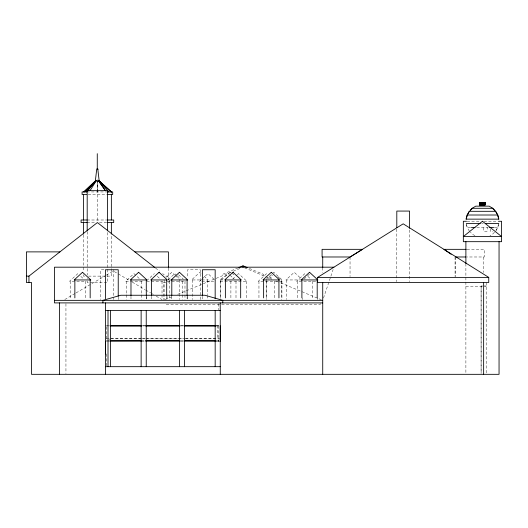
<?xml version="1.0" encoding="UTF-8"?>
<svg xmlns="http://www.w3.org/2000/svg" width="528" height="528" viewBox="0 0 528 528"><rect width="100%" height="100%" fill="white"/><g stroke="black" fill="none" stroke-linecap="round" stroke-linejoin="round"><path stroke-width="0.4" stroke-dasharray="2.64 1.98" d="M220.268 341.167L218.493 341.227L218.493 340.375M483.853 227.535L483.668 231.238L487.047 231.238L487.766 227.535M495.7 231.238L497.772 227.535L498.663 224.096M498.762 223.41L497.653 227.535L495.508 231.238M490.842 229.02L490.123 231.238L492.67 231.238M323.506 298.036L333.142 269.504M262.931 275.477L263.419 274.296L247.929 267.854M494.498 232.247L492.472 234.26L489.997 235.686M77.84 273.623L69.551 281.272L86.13 281.272M146.672 280.724L154.367 273.623M166.472 277.213L171.798 272.29L174.761 275.022M168.26 279.635L174.775 273.623L176.55 275.26M169.039 281.272L170.221 280.177M201.425 279.635L199.643 281.272L215.589 281.272M202.013 279.088L207.94 273.623L215.635 280.724M232.624 279.088L236.768 275.26M237.362 274.712L238.55 273.623L246.84 281.272L219.998 281.272L228.287 273.623L229.475 274.712M266.607 273.623L258.317 281.272L282.553 281.272L280.771 279.635M266.138 279.398L273.834 272.29L282.124 279.946L281.49 279.946L281.49 299.534M268.336 279.088L272.481 275.26M304.867 273.623L296.578 281.272L317.625 281.272M304.049 279.088L309.382 274.164M230.472 272.29L219.628 279.946L223.529 279.946M64.792 299.521L75.346 293.324M76.052 292.915L105.6 275.563M106.306 275.147L113.342 271.016L117.566 273.497M238.095 267.854L222.598 274.296L223.093 275.477M164.815 299.719L173.164 296.248M177.718 294.353L241.494 267.821M97.271 179.183L97.469 179.19M106.326 338.672L106.326 325.862L109.606 325.862M86.797 191.941L108.821 191.941M88.163 194.489L106.887 194.489M87.094 219.998L106.319 219.998M467.128 221.272L480.876 221.272M484.004 221.272L497.812 221.272M87.094 222.552L96.05 222.552M99.462 222.552L106.319 222.552M481.701 223.41L483.239 223.41M470.666 227.535L467.168 227.535L466.27 224.096M476.784 227.535L488.156 227.535M494.267 227.535L497.772 227.535M466.99 249.335L484.282 249.335L484.282 256.984L466.422 256.984M103.99 269.742L100.802 269.742L100.802 299.548M84.632 276.118L83.437 276.118L83.437 274.468M88.48 276.118L111.362 276.118L111.362 234.914M168.399 276.118L165.845 276.118L162.617 273.59M168.175 279.946L170.59 279.946M301.891 279.946L285.952 279.946L294.241 272.29L300.755 278.302M142.25 281.272L125.671 281.272L133.96 273.623L139.88 279.088M146.718 281.272L162.657 281.272M167.125 281.272L185.618 281.272M165.845 282.493L163.297 282.493L163.297 299.541M482.46 285.952L481.094 285.952L481.094 373.507M484.202 285.952L486.189 285.952M465.887 286.321L486.196 286.321M105.475 325.862L109.58 325.862M144.83 325.862L141.55 325.862L144.83 325.862M180.913 325.862L183.368 325.862M216.163 325.862L219.443 325.862M180.873 325.862L183.328 325.862M216.097 325.862L219.371 325.862L217.681 325.921L217.681 338.672L219.371 338.613L184.147 338.613M106.326 338.613L144.83 338.613M145.649 338.613L183.328 338.613M141.187 338.672L109.105 338.672L109.105 341.227M142.006 338.672L184.78 338.672M185.605 338.672L216.038 338.672M106.3 340.375L109.58 340.375M141.55 340.375L144.83 340.375M180.913 340.375L183.368 340.375M216.163 340.375L219.443 340.375M106.3 341.167L109.6 341.167M141.55 341.167L145.292 341.227M180.662 341.227L183.843 341.207M216.163 341.167L220.268 341.227M244.53 267.821L271.861 279.193M276.415 281.087L321.209 299.719M474.943 235.686L472.461 234.26L470.441 232.247M118.265 273.907L129.525 280.52M132.337 282.17L145.002 289.608M145.708 290.024L150.632 292.915M151.338 293.324L153.443 294.565M156.262 296.221L161.891 299.521M231.746 273.194L234.293 274.989M155.516 268.033L159.397 271.069M307.831 276.355L310.794 279.088M277.814 276.896L280.183 279.088M269.57 276.355L272.527 279.088M230.069 275.26L234.214 279.088M201.043 273.385L199.861 272.29L191.572 279.946L208.151 279.946L203.412 275.57M178.51 274.712L183.249 279.088M177.144 275.807L180.695 279.088M175.355 275.57L179.5 279.398M157.331 276.355L160.288 279.088M80.804 276.355L83.767 279.088M469.432 231.238L467.287 227.535L466.171 223.41M486.182 282.493L486.189 373.507M483.641 256.984L483.641 272.494M481.107 286.321L481.107 373.501M465.887 263.597L465.887 276.58M465.887 277.391L465.887 374.326M455.261 256.984L455.261 276.58M455.05 256.984L455.05 276.58M409.563 229.951L409.563 281.675M396.805 229.132L396.805 281.675M350.044 256.984L350.044 276.58M322.727 267.597L322.727 272.494M320.173 303.468L320.173 304.603L165.845 304.603L165.845 303.468M317.625 297.964L317.625 299.554M312.523 281.272L312.523 299.554M302.32 297.964L302.32 299.554M297.218 281.272L297.218 299.554M286.585 279.946L286.585 299.534M281.912 281.272L281.912 299.554M274.256 281.272L274.256 299.554M266.607 281.272L266.607 299.554M266.185 279.946L266.185 299.534M258.951 281.272L258.951 299.554M246.2 281.272L246.2 299.554M235.996 281.272L235.996 299.554M230.894 281.272L230.894 299.554M220.691 281.272L220.691 297.964M220.268 279.946L220.268 298.716M218.493 303.666L218.493 309.791M218.493 325.921L218.493 341.227M207.511 279.946L207.511 294.637M207.511 295.456L207.511 299.534M202.409 296.32L202.409 299.548M200.284 299.554L200.284 269.742L187.532 269.742L187.532 277.794M192.205 279.946L192.205 299.534M187.532 296.32L187.532 299.548M187.103 296.267L187.103 299.534M184.978 281.272L184.978 293.99M184.978 294.789L184.978 299.554M182.431 281.272L182.431 293.99M182.431 294.789L182.431 299.554M179.454 279.946L179.454 299.534M171.798 296.267L171.798 299.534M169.673 281.272L169.673 293.99M169.673 294.789L169.673 299.554M168.399 268.039L168.399 282.493M167.125 296.373L167.125 299.554M166.696 296.267L166.696 299.534M164.149 279.946L164.149 299.534M162.023 281.272L162.023 293.99M162.023 294.789L162.023 299.554M151.391 296.267L151.391 299.534M146.718 296.373L146.718 299.554M146.289 296.267L146.289 299.534M141.616 281.272L141.616 293.99M141.616 294.789L141.616 299.554M130.984 296.267L130.984 299.534M126.311 281.272L126.311 293.99M126.311 294.789L126.311 299.554M118.232 297.125L118.232 299.548M113.553 269.742L113.553 299.548M111.362 191.941L111.362 193.215M107.6 232.478L107.6 282.493L87.193 282.493L87.193 278.395M106.326 353.918L106.326 366.676M97.396 180.781L97.396 221.747M87.193 231.66L87.193 275.114M85.496 281.272L85.496 299.554M83.437 219.998L83.437 221.912M83.437 234.914L83.437 271.174M70.191 281.272L70.191 299.554M65.941 303.725L65.941 373.507M97.396 191.941L97.258 180.781L97.396 191.941"/><path stroke-width="0.79" d="M105.475 353.918L105.475 341.227M220.268 341.227L220.268 325.862M467.168 215.008L466.092 219.14L498.841 219.14L497.772 215.008L495.7 211.312L469.24 211.312L467.168 215.008L497.772 215.008M466.171 219.14L467.287 215.008L469.432 211.312M247.19 267.544L243.5 266.013L243.012 267.188L242.524 266.013L238.834 267.544M90.083 190.595L96.393 180.53M86.579 194.489L82.091 194.489L82.091 191.941L86.579 191.941L96.221 180.398M86.572 191.941L95.72 181.005M469.979 210.553L472.171 208.289L475.761 206.151L489.172 206.151L492.763 208.289L494.96 210.553M96.103 180.345L84.632 191.941L95.548 180.926M470.441 210.302L472.461 208.289M96.076 180.292L83.437 191.941M26.4 276.118L28.948 276.118L97.396 222.552L154.882 267.538M317.625 277.391L403.187 223.826L488.743 277.391L488.743 282.493L317.625 282.493L317.625 277.391L488.743 277.391M97.792 168.98L96.743 168.98L95.363 180.886L99.172 180.886L97.792 168.98L97.812 169.666M107.567 191.941L112.702 191.941L112.702 194.489L107.567 194.489M472.171 208.289L492.763 208.289M87.094 219.998L81.081 219.998L81.081 222.552L87.094 222.552M107.065 219.998L113.718 219.998L113.718 222.552L107.065 222.552M466.528 221.272L463.34 221.272L463.34 241.679L501.6 241.679L501.6 221.272L498.412 221.272M466.27 223.41L480.289 223.41M485.272 223.41L498.841 223.41M471.405 227.535L475.035 227.535M489.595 227.535L493.667 227.535M466.165 249.335L443.929 249.335L451.123 254.285M59.915 251.882L26.4 251.882L26.4 282.493L31.502 282.493L31.502 374.326L499.052 374.326L499.052 241.679M134.884 251.882L168.399 251.882L168.399 267.234M455.862 256.984L465.67 256.984M242.524 266.013L243.5 266.013M333.92 267.188L54.457 267.188L54.457 302.9L322.727 302.9M54.457 300.353L322.727 300.353M105.475 310.556L220.255 310.556M180.088 325.862L145.655 325.862L180.055 325.862M184.186 325.862L215.345 325.862M184.147 325.862L216.097 325.862M110.398 340.375L141.55 340.375M145.655 340.375L180.088 340.375M184.186 340.375L215.345 340.375M109.93 341.227L141.55 341.167M145.655 341.167L180.088 341.167M184.186 341.167L216.018 341.227M105.475 366.676L220.268 366.676M99.04 180.781L111.362 191.941M492.472 208.289L495.508 211.312L497.653 215.008L498.762 219.14M98.485 180.398L108.821 191.941M222.783 302.9L222.783 300.353L204.923 295.251L120.78 295.251L102.927 300.353L102.927 302.9M485.014 202.495L485.014 205.049M484.684 202.495L484.684 205.049M484.202 202.495L484.202 205.049M483.641 282.493L483.641 374.326M483.608 202.495L483.608 205.049M482.929 202.495L482.929 205.049M482.222 202.495L482.222 205.049M481.536 202.495L481.536 205.049M480.909 202.495L480.909 205.049M480.388 202.495L480.388 205.049M480.005 202.495L480.005 205.049M479.926 202.495L479.926 205.049M479.794 202.495L479.794 205.049M465.887 241.679L465.887 263.597M409.563 228.314L409.563 211.068L396.805 211.068L396.805 227.489M322.727 256.984L322.727 267.597M322.727 282.493L322.727 374.326M317.196 279.946L317.196 297.904M301.891 279.946L301.891 297.904M278.936 279.946L278.936 297.904M263.63 279.946L263.63 297.904M240.676 279.946L240.676 297.904M225.37 279.946L225.37 297.904M220.229 302.9L220.268 374.326M215.167 298.742L215.167 269.742L202.409 269.742L202.409 295.515M215.173 310.556L215.173 366.676M187.103 279.946L187.103 295.456M184.549 310.556L184.549 366.676M179.454 310.556L179.454 366.676M171.798 279.946L171.798 295.456M166.696 279.946L166.696 295.456M151.391 279.946L151.391 295.456M146.289 279.946L146.289 295.456M146.236 310.556L146.236 366.676M141.134 310.556L141.134 366.676M130.984 279.946L130.984 295.456M118.232 296.32L118.232 269.742L105.475 269.742L105.475 298.742M111.362 194.489L111.362 219.998M111.362 222.552L111.362 234.089M110.576 310.556L110.576 366.676M108.009 310.556L108.009 366.676M107.6 230.842L107.6 190.661L87.193 190.661L87.193 230.842M105.475 302.9L105.475 374.326M97.271 153.674L97.271 168.98M90.169 279.946L90.169 297.904M83.437 194.489L83.437 219.998M83.437 222.552L83.437 234.089M74.864 279.946L74.864 297.904M59.558 302.9L59.558 374.326M28.948 276.118L28.948 282.493M82.52 272.29L74.23 279.946L90.809 279.946L82.52 272.29M138.64 272.29L130.35 279.946L146.929 279.946L138.64 272.29M159.047 272.29L150.757 279.946L167.336 279.946L159.047 272.29M179.454 272.29L171.164 279.946L187.744 279.946L179.454 272.29M233.02 272.29L224.73 279.946L241.309 279.946L233.02 272.29M271.286 272.29L262.99 279.946L279.576 279.946L271.286 272.29M309.547 272.29L301.257 279.946L317.836 279.946L309.547 272.29M482.467 221.272L463.34 236.577L501.6 236.577L482.467 221.272M362.439 249.335L350.044 256.984L322.087 256.984L322.087 249.335L362.439 249.335M485.173 202.495L479.767 202.495L479.767 205.049L485.173 205.049L485.173 202.495M141.55 325.862L110.398 325.862L141.55 325.862M111.236 191.941L99.079 180.847L111.236 191.941M105.382 190.595L98.34 180.53L105.382 190.595"/></g></svg>
